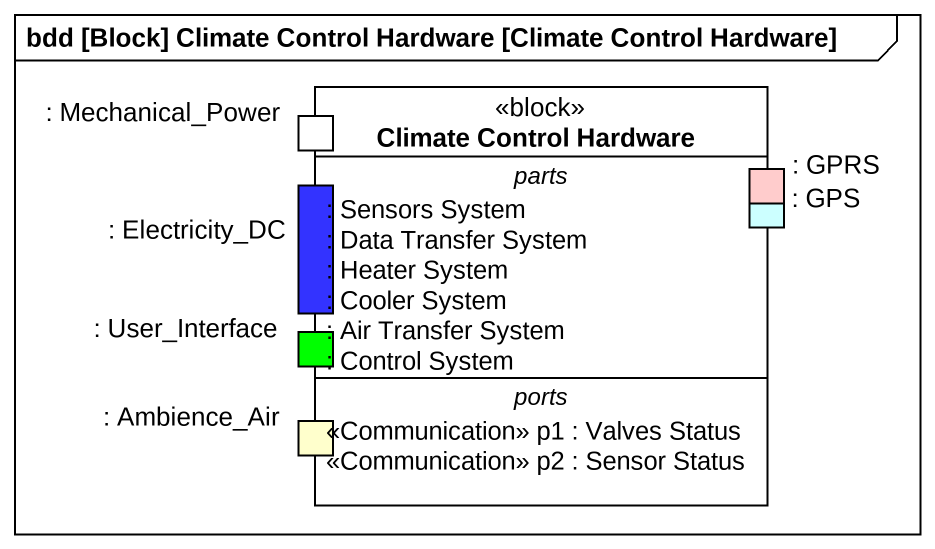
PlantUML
@startuml
mainframe bdd [Block] Climate Control Hardware [Climate Control Hardware]
hide circle
hide empty members
class "Climate Control Hardware" as Climate_Control_Hardware <<block>> {
  -- parts --
  : Sensors System
  : Data Transfer System
  : Heater System
  : Cooler System
  : Air Transfer System
  : Control System
  -- ports --
  <<Communication>> p1 : Valves Status
  <<Communication>> p2 : Sensor Status
  -- ports --
  : Electricity_DC
  : Mechanical_Power
  : Ambience_Air
  : User_Interface
  : GPS
  : GPRS
}
@enduml
